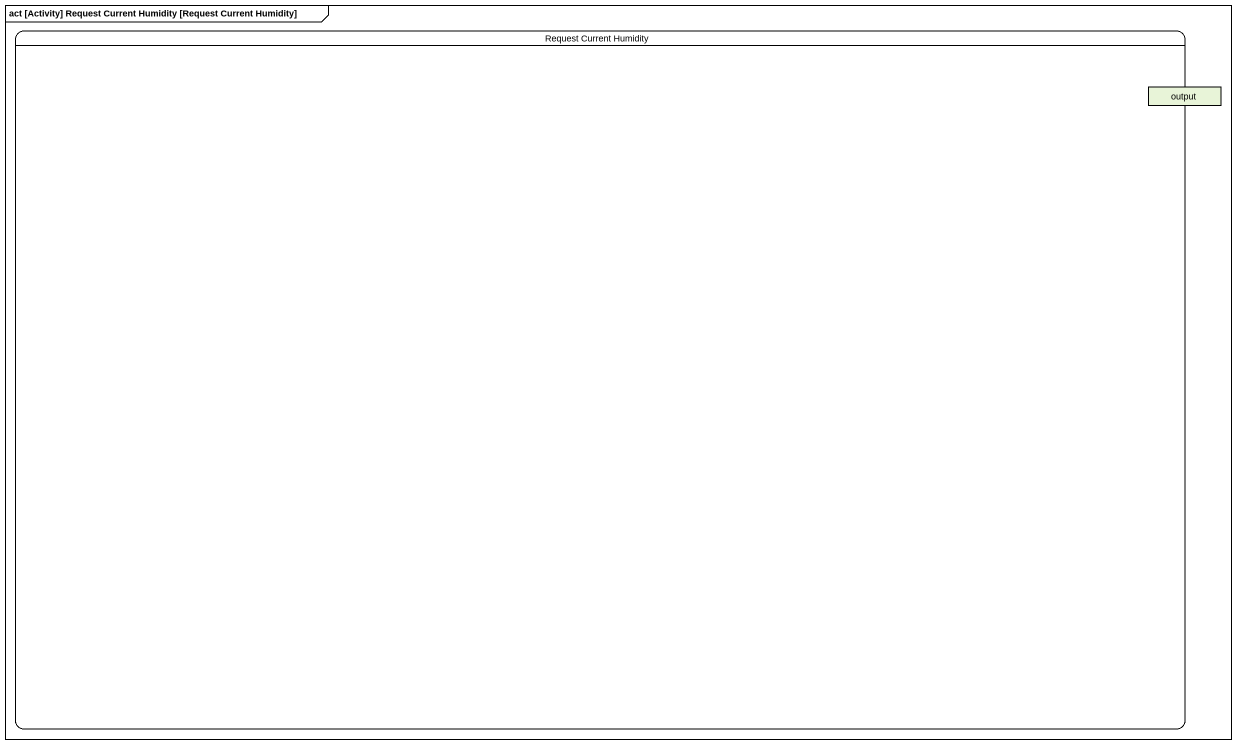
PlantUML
@startuml
mainframe act [Activity] Request Current Humidity [Request Current Humidity]
hide empty description
state "Request Current Humidity" as Request_Current_Humidity {
  state output <<object>>
}
@enduml
